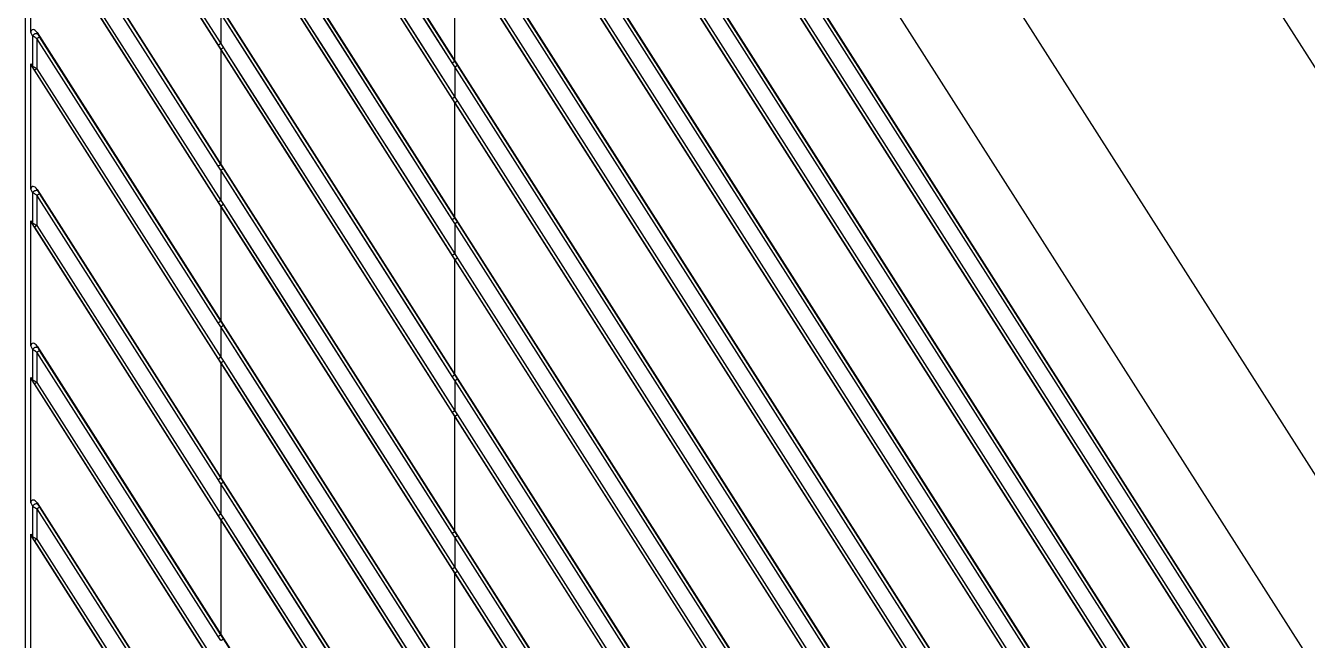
# Model space of a CAD drawing. Header units: millimetres. Extents: x 3299 to 14264, y 1863 to 5555.
# Drawn here: x 4446.3 to 4569.5, y 2619.7 to 2678.8 of the extents above; entities that cross this region are included whole.
import ezdxf

# ---------------------------------------------------------------- set-up
doc = ezdxf.new("R2010")
doc.units = ezdxf.units.MM

msp = doc.modelspace()

# ---------------------------------------------------------------- linework, layer by layer
at = {"color": 7, "linetype": 'Continuous'}
for p, q in [((4446.32578, 2501.52311), (4446.32578, 2839.02311)), ((4448.60312, 2807.84093), (4643.43095, 2502.02249)), ((4447.43, 2798.70152), (4636.11052, 2502.53242)), ((4446.91015, 2795.42296), (4633.71299, 2502.20125)), ((4493.33354, 2795.38255), (4612.58933, 2608.18846)), ((4447.43, 2783.62613), (4626.50644, 2502.53242)), ((4446.91015, 2780.34757), (4624.10891, 2502.20125)), ((4447.43, 2768.55075), (4616.90236, 2502.53242)), ((4446.91015, 2765.27218), (4614.50482, 2502.20125)), ((4447.43, 2753.47536), (4607.29828, 2502.53242)), ((4495.99213, 2752.0434), (4625.89778, 2548.13236)), ((4446.91015, 2750.1968), (4604.90074, 2502.20125)), ((4447.43, 2738.39997), (4597.6942, 2502.53242)), ((4610.35309, 2542.92666), (4487.82081, 2735.26381)), ((4446.91015, 2735.12141), (4595.29666, 2502.20125)), ((4610.10104, 2542.76609), (4487.56876, 2735.10324)), ((4487.56876, 2731.63856), (4607.89379, 2542.76609)), ((4487.82081, 2731.79913), (4608.14585, 2542.92666)), ((4447.43, 2723.32458), (4588.09012, 2502.53242)), ((4446.91015, 2720.04602), (4585.69258, 2502.20125)), ((4600.49696, 2542.76609), (4487.56876, 2720.02785)), ((4600.74901, 2542.92666), (4487.82081, 2720.18842)), ((4487.56876, 2716.56317), (4598.28971, 2542.76609)), ((4487.82081, 2716.72374), (4598.54177, 2542.92666)), ((4487.31654, 2675.19734), (4465.07186, 2710.09335)), ((4487.56876, 2675.35792), (4465.33853, 2710.25451)), ((4447.43, 2708.24919), (4578.48603, 2502.53242)), ((4465.08491, 2706.6318), (4487.3167, 2671.73267)), ((4465.32253, 2706.79178), (4487.56876, 2671.89324)), ((4446.91015, 2704.97063), (4576.0885, 2502.20125)), ((4447.16545, 2704.60896), (4464.83441, 2676.87424)), ((4447.4029, 2704.76894), (4465.07186, 2677.03423)), ((4590.89287, 2542.76609), (4487.56876, 2704.95246)), ((4591.14493, 2542.92666), (4487.82081, 2705.11304)), ((4487.56876, 2701.48778), (4588.68563, 2542.76609)), ((4487.82081, 2701.64836), (4588.93768, 2542.92666)), ((4487.31654, 2660.12195), (4465.07186, 2695.01796)), ((4487.56876, 2660.28253), (4465.33853, 2695.17912)), ((4464.81951, 2665.26331), (4447.4029, 2692.60191)), ((4447.43, 2693.17381), (4568.88195, 2502.53242)), ((4465.08617, 2665.42448), (4447.66956, 2692.76308)), ((4465.08491, 2691.55641), (4487.3167, 2656.65728)), ((4465.32253, 2691.7164), (4487.56876, 2656.81785)), ((4446.82516, 2678.11384), (4446.82516, 2690.16088)), ((4446.91015, 2689.89524), (4566.48442, 2502.20125)), ((4447.4029, 2689.69355), (4465.07186, 2661.95884)), ((4581.28879, 2542.76609), (4487.56876, 2689.87707)), ((4581.54085, 2542.92666), (4487.82081, 2690.03765)), ((4447.16545, 2689.53357), (4464.83441, 2661.79886)), ((4487.56876, 2675.35792), (4487.56876, 2686.41239)), ((4487.56876, 2686.41239), (4579.08155, 2542.76609)), ((4487.82081, 2686.57297), (4579.3336, 2542.92666)), ((4465.07186, 2679.94257), (4465.07186, 2677.03423)), ((4487.31654, 2645.04657), (4465.07186, 2679.94257)), ((4487.56876, 2645.20714), (4465.33853, 2680.10373)), ((4447.00013, 2677.79371), (4446.82516, 2678.11384)), ((4447.00013, 2677.79371), (4447.00013, 2674.85665)), ((4447.4029, 2677.52652), (4447.4029, 2674.61817)), ((4464.81951, 2650.18792), (4447.4029, 2677.52652)), ((4447.50845, 2677.95488), (4447.43, 2678.09842)), ((4447.43, 2678.09842), (4559.27787, 2502.53242)), ((4465.08617, 2650.34909), (4447.66956, 2677.68769)), ((4464.83441, 2676.87424), (4465.08491, 2676.48103)), ((4465.07186, 2677.03423), (4465.32253, 2676.64101)), ((4465.09683, 2676.42327), (4465.08491, 2676.48103)), ((4465.08491, 2676.48103), (4487.3167, 2641.5819)), ((4465.09683, 2676.42327), (4465.09683, 2665.44243)), ((4465.32253, 2676.64101), (4487.56876, 2641.74247)), ((4446.82516, 2663.03845), (4446.82516, 2675.0855)), ((4446.82516, 2675.0855), (4447.00013, 2674.85665)), ((4487.31654, 2675.19734), (4487.56876, 2675.35792)), ((4487.56876, 2674.80168), (4487.31654, 2675.19734)), ((4487.82081, 2674.96226), (4487.56876, 2675.35792)), ((4487.56876, 2674.80168), (4487.82081, 2674.96226)), ((4571.93677, 2542.92666), (4487.82081, 2674.96226)), ((4446.91015, 2674.81986), (4447.00434, 2674.69667)), ((4446.91015, 2674.81986), (4556.88034, 2502.20125)), ((4447.16545, 2674.45818), (4464.83441, 2646.72347)), ((4447.4029, 2674.61817), (4465.07186, 2646.88345)), ((4487.56876, 2674.80168), (4487.56876, 2671.89324)), ((4571.68471, 2542.76609), (4487.56876, 2674.80168)), ((4487.56876, 2671.89324), (4487.3167, 2671.73267)), ((4487.3167, 2671.73267), (4487.56876, 2671.337)), ((4487.56876, 2671.89324), (4487.82081, 2671.49758)), ((4487.82081, 2671.49758), (4487.56876, 2671.337)), ((4487.56876, 2660.28253), (4487.56876, 2671.337)), ((4487.56876, 2671.337), (4569.47747, 2542.76609)), ((4487.82081, 2671.49758), (4569.72952, 2542.92666)), ((4465.07186, 2664.86718), (4464.81951, 2665.26331)), ((4465.09683, 2665.44243), (4465.08617, 2665.42448)), ((4465.33853, 2665.02835), (4465.08617, 2665.42448)), ((4487.56876, 2630.13176), (4465.33853, 2665.02835)), ((4465.07186, 2664.86718), (4465.07186, 2661.95884)), ((4487.31654, 2629.97118), (4465.07186, 2664.86718)), ((4487.56876, 2660.28253), (4485.07509, 2664.19705)), ((4447.00013, 2662.71832), (4446.82516, 2663.03845)), ((4447.00013, 2662.71832), (4447.00013, 2659.78126)), ((4447.43, 2663.02303), (4549.67379, 2502.53242)), ((4447.50845, 2662.87949), (4447.43, 2663.02303)), ((4465.08617, 2635.2737), (4447.66956, 2662.6123)), ((4447.4029, 2662.45114), (4447.4029, 2659.54278)), ((4464.81951, 2635.11254), (4447.4029, 2662.45114)), ((4464.83441, 2661.79886), (4465.08491, 2661.40564)), ((4465.07186, 2661.95884), (4465.32253, 2661.56562)), ((4465.09683, 2661.34788), (4465.08491, 2661.40564)), ((4465.08491, 2661.40564), (4487.3167, 2626.50651)), ((4465.09683, 2661.34788), (4465.09683, 2650.36704)), ((4465.32253, 2661.56562), (4487.56876, 2626.66708)), ((4487.31654, 2660.12195), (4487.56876, 2660.28253)), ((4487.56876, 2659.7263), (4487.31654, 2660.12195)), ((4487.82081, 2659.88687), (4487.56876, 2660.28253)), ((4446.82516, 2647.96306), (4446.82516, 2660.01011)), ((4446.82516, 2660.01011), (4447.00013, 2659.78126)), ((4446.91015, 2659.74447), (4547.27626, 2502.20125)), ((4446.91015, 2659.74447), (4447.00434, 2659.62128)), ((4447.16545, 2659.3828), (4464.83441, 2631.64808)), ((4447.4029, 2659.54278), (4465.07186, 2631.80806)), ((4487.56876, 2659.7263), (4487.82081, 2659.88687)), ((4487.56876, 2659.7263), (4487.56876, 2656.81785)), ((4562.08063, 2542.76609), (4487.56876, 2659.7263)), ((4562.33269, 2542.92666), (4487.82081, 2659.88687)), ((4487.56876, 2656.81785), (4487.3167, 2656.65728)), ((4487.3167, 2656.65728), (4487.56876, 2656.26162)), ((4487.56876, 2656.81785), (4487.82081, 2656.42219)), ((4487.82081, 2656.42219), (4487.56876, 2656.26162)), ((4487.82081, 2656.42219), (4560.12544, 2542.92666)), ((4487.56876, 2645.20714), (4487.56876, 2656.26162)), ((4487.56876, 2656.26162), (4559.87339, 2542.76609)), ((4465.09683, 2650.36704), (4465.08617, 2650.34909)), ((4465.33853, 2649.95296), (4465.08617, 2650.34909)), ((4465.07186, 2649.7918), (4464.81951, 2650.18792)), ((4465.07186, 2649.7918), (4465.07186, 2646.88345)), ((4487.31654, 2614.89579), (4465.07186, 2649.7918)), ((4487.56876, 2615.05637), (4465.33853, 2649.95296)), ((4447.00013, 2647.64293), (4446.82516, 2647.96306)), ((4447.43, 2647.94764), (4540.06971, 2502.53242)), ((4447.50845, 2647.8041), (4447.43, 2647.94764)), ((4480.04181, 2641.3833), (4475.29246, 2648.83379)), ((4487.31654, 2645.04657), (4484.82125, 2648.96102)), ((4447.00013, 2647.64293), (4447.00013, 2644.70588)), ((4447.4029, 2647.37575), (4447.4029, 2644.46739)), ((4464.81951, 2620.03715), (4447.4029, 2647.37575)), ((4465.08617, 2620.19832), (4447.66956, 2647.53692)), ((4464.83441, 2646.72347), (4465.08491, 2646.33025)), ((4465.07186, 2646.88345), (4465.32253, 2646.49023)), ((4465.09683, 2646.27249), (4465.08491, 2646.33025)), ((4465.08491, 2646.33025), (4487.3167, 2611.43112)), ((4465.09683, 2646.27249), (4465.09683, 2635.29165)), ((4465.32253, 2646.49023), (4467.81495, 2642.58027)), ((4465.32253, 2646.49023), (4487.56876, 2611.59169)), ((4446.82516, 2632.88767), (4446.82516, 2644.93472)), ((4446.82516, 2644.93472), (4447.00013, 2644.70588)), ((4446.91015, 2644.66908), (4537.67217, 2502.20125)), ((4446.91015, 2644.66908), (4447.00434, 2644.54589)), ((4447.16545, 2644.30741), (4464.83441, 2616.57269)), ((4447.4029, 2644.46739), (4465.07186, 2616.73268)), ((4487.31654, 2645.04657), (4487.56876, 2645.20714)), ((4487.56876, 2644.65091), (4487.31654, 2645.04657)), ((4487.82081, 2644.81149), (4487.56876, 2645.20714)), ((4487.56876, 2644.65091), (4487.82081, 2644.81149)), ((4487.56876, 2644.65091), (4487.56876, 2641.74247)), ((4552.47655, 2542.76609), (4487.56876, 2644.65091)), ((4552.7286, 2542.92666), (4487.82081, 2644.81149)), ((4487.56876, 2641.74247), (4487.3167, 2641.5819)), ((4487.56876, 2641.74247), (4487.82081, 2641.34681)), ((4487.3167, 2641.5819), (4487.56876, 2641.18623)), ((4487.82081, 2641.34681), (4487.56876, 2641.18623)), ((4487.56876, 2630.13176), (4487.56876, 2641.18623)), ((4487.56876, 2641.18623), (4550.2693, 2542.76609)), ((4487.82081, 2641.34681), (4550.52136, 2542.92666)), ((4477.66378, 2630.03842), (4472.93668, 2637.45398)), ((4465.07186, 2634.71641), (4464.81951, 2635.11254)), ((4465.07186, 2634.71641), (4465.07186, 2631.80806)), ((4487.31654, 2599.8204), (4465.07186, 2634.71641)), ((4470.51464, 2626.17814), (4465.07186, 2634.71641)), ((4465.09683, 2635.29165), (4465.08617, 2635.2737)), ((4465.33853, 2634.87757), (4465.08617, 2635.2737)), ((4487.56876, 2599.98098), (4465.33853, 2634.87757)), ((4480.29876, 2626.46868), (4475.55249, 2633.91929)), ((4446.82516, 2632.88767), (4447.00013, 2632.56754)), ((4447.00013, 2632.56754), (4447.00013, 2629.63049)), ((4447.4029, 2632.30036), (4447.4029, 2629.392)), ((4447.4029, 2632.30036), (4464.81951, 2604.96176)), ((4447.43, 2632.87225), (4530.46563, 2502.53242)), ((4447.43, 2632.87225), (4447.50845, 2632.72871)), ((4447.66956, 2632.46153), (4465.08617, 2605.12293)), ((4465.07186, 2631.80806), (4465.32253, 2631.41484)), ((4464.83441, 2631.64808), (4465.08491, 2631.25486)), ((4465.09683, 2631.1971), (4465.08491, 2631.25486)), ((4465.08491, 2631.25486), (4487.3167, 2596.35573)), ((4465.09683, 2631.1971), (4465.09683, 2620.21626)), ((4465.32253, 2631.41484), (4487.56876, 2596.5163)), ((4446.82516, 2617.81229), (4446.82516, 2629.85933)), ((4446.82516, 2629.85933), (4447.00013, 2629.63049)), ((4446.91015, 2629.59369), (4447.00434, 2629.47051)), ((4446.91015, 2629.59369), (4528.06809, 2502.20125)), ((4447.4029, 2629.392), (4465.07186, 2601.65729)), ((4482.42744, 2622.5655), (4477.66378, 2630.03842)), ((4487.31654, 2629.97118), (4487.56876, 2630.13176)), ((4487.56876, 2629.57552), (4487.31654, 2629.97118)), ((4487.82081, 2629.7361), (4487.56876, 2630.13176)), ((4487.56876, 2629.57552), (4487.82081, 2629.7361)), ((4487.56876, 2629.57552), (4487.56876, 2626.66708)), ((4542.87247, 2542.76609), (4487.56876, 2629.57552)), ((4543.12452, 2542.92666), (4487.82081, 2629.7361)), ((4447.16545, 2629.23202), (4464.83441, 2601.49731)), ((4475.29246, 2618.68301), (4470.51464, 2626.17814)), ((4487.56876, 2626.66708), (4487.3167, 2626.50651)), ((4487.3167, 2626.50651), (4487.56876, 2626.11084)), ((4487.56876, 2626.66708), (4487.82081, 2626.27142)), ((4487.82081, 2626.27142), (4487.56876, 2626.11084)), ((4487.56876, 2615.05637), (4487.56876, 2626.11084)), ((4487.56876, 2626.11084), (4540.66522, 2542.76609)), ((4487.82081, 2626.27142), (4540.91728, 2542.92666)), ((4465.07186, 2619.64102), (4464.81951, 2620.03715)), ((4465.09683, 2620.21626), (4465.08617, 2620.19832)), ((4465.33853, 2619.80218), (4465.08617, 2620.19832)), ((4487.56876, 2584.90559), (4465.33853, 2619.80218)), ((4470.77777, 2611.26377), (4465.33853, 2619.80218)), ((4481.87268, 2619.97705), (4487.3167, 2611.43112))]:
    msp.add_line(p, q, dxfattribs=at)
for points in [[(4487.31654, 2675.19734), (4484.82125, 2679.11179), (4482.42744, 2682.86706), (4480.04181, 2686.60947), (4477.66378, 2690.33997), (4475.29246, 2694.05995), (4472.93668, 2697.75553), (4470.51464, 2701.55508), (4467.92328, 2705.62024), (4465.07186, 2710.09335)], [(4487.56876, 2675.35792), (4485.07509, 2679.27243), (4482.68283, 2683.02776), (4480.29876, 2686.77024), (4477.92227, 2690.5008), (4475.55249, 2694.22084), (4473.19824, 2697.91649), (4470.77777, 2701.7161), (4468.18809, 2705.78133), (4465.33853, 2710.25451)], [(4465.08491, 2706.6318), (4467.57572, 2702.72177), (4469.96571, 2698.97), (4472.34839, 2695.22969), (4474.72442, 2691.49983), (4477.09466, 2687.77906), (4479.45029, 2684.08124), (4481.87268, 2680.2786), (4484.46464, 2676.20979), (4487.3167, 2671.73267)], [(4465.32253, 2706.79178), (4467.81495, 2702.88182), (4470.20649, 2699.13011), (4472.59073, 2695.38987), (4474.9683, 2691.66007), (4477.34008, 2687.93936), (4479.69723, 2684.2416), (4482.12121, 2680.43902), (4484.71484, 2676.37029), (4487.56876, 2671.89324)], [(4480.04181, 2671.53408), (4475.29246, 2678.98456), (4472.93668, 2682.68015), (4470.51464, 2686.4797), (4467.92328, 2690.54485), (4465.07186, 2695.01796)], [(4465.08491, 2691.55641), (4467.57572, 2687.64638), (4469.96571, 2683.89461), (4472.34839, 2680.15431), (4474.72442, 2676.42444), (4477.09466, 2672.70367), (4479.45029, 2669.00585), (4481.87268, 2665.20321), (4484.46464, 2661.1344), (4487.3167, 2656.65728)], [(4465.32253, 2691.7164), (4467.81495, 2687.80643), (4470.20649, 2684.05472), (4472.59073, 2680.31448), (4474.9683, 2676.58468), (4477.34008, 2672.86397), (4479.69723, 2669.16622), (4482.12121, 2665.36364), (4484.71484, 2661.2949), (4487.56876, 2656.81785)], [(4477.66378, 2660.1892), (4472.93668, 2667.60476), (4470.51464, 2671.40431), (4467.92328, 2675.46946), (4465.07186, 2679.94257)], [(4475.55249, 2664.07007), (4470.77777, 2671.56533), (4468.18809, 2675.63055), (4465.33853, 2680.10373)], [(4485.07509, 2664.19705), (4480.29876, 2671.69485), (4477.92227, 2675.42541), (4475.55249, 2679.14545)], [(4465.08491, 2676.48103), (4467.57572, 2672.57099), (4469.96571, 2668.81922), (4472.34839, 2665.07892), (4474.72442, 2661.34906), (4477.09466, 2657.62829)], [(4465.32253, 2676.64101), (4467.81495, 2672.73104), (4470.20649, 2668.97933), (4472.59073, 2665.23909)], [(4487.31654, 2660.12195), (4484.82125, 2664.0364), (4482.42744, 2667.79167), (4480.04181, 2671.53408)], [(4475.55249, 2648.99468), (4470.77777, 2656.48994), (4468.18809, 2660.55516), (4465.33853, 2665.02835)], [(4472.59073, 2665.23909), (4477.34008, 2657.78859), (4479.69723, 2654.09083), (4482.12121, 2650.28825), (4484.71484, 2646.21951), (4487.56876, 2641.74247)], [(4475.29246, 2648.83379), (4470.51464, 2656.32892), (4467.92328, 2660.39408), (4465.07186, 2664.86718)], [(4482.68283, 2652.87699), (4477.92227, 2660.35003), (4475.55249, 2664.07007)], [(4465.08491, 2661.40564), (4467.57572, 2657.49561), (4469.96571, 2653.74383), (4472.34839, 2650.00353), (4474.72442, 2646.27367)], [(4465.32253, 2661.56562), (4467.81495, 2657.65565), (4470.20649, 2653.90394), (4472.59073, 2650.1637), (4474.9683, 2646.43391)], [(4484.82125, 2648.96102), (4480.04181, 2656.45869), (4477.66378, 2660.1892)], [(4477.09466, 2657.62829), (4481.87268, 2650.12782), (4484.46464, 2646.05902), (4487.3167, 2641.5819)], [(4487.56876, 2645.20714), (4485.07509, 2649.12166), (4482.68283, 2652.87699)], [(4472.93668, 2637.45398), (4467.92328, 2645.31869), (4465.07186, 2649.7918)], [(4475.55249, 2633.91929), (4470.77777, 2641.41455), (4468.18809, 2645.47978), (4465.33853, 2649.95296)], [(4482.68283, 2637.8016), (4477.92227, 2645.27464), (4475.55249, 2648.99468)], [(4465.08491, 2646.33025), (4467.57572, 2642.42022), (4469.96571, 2638.66844), (4472.34839, 2634.92814), (4474.72442, 2631.19828)], [(4474.72442, 2646.27367), (4479.45029, 2638.85508), (4481.87268, 2635.05243), (4484.46464, 2630.98363), (4487.3167, 2626.50651)], [(4474.9683, 2646.43391), (4479.69723, 2639.01544), (4482.12121, 2635.21286), (4484.71484, 2631.14412), (4487.56876, 2626.66708)], [(4467.81495, 2642.58027), (4472.59073, 2635.08832), (4474.9683, 2631.35852)], [(4487.31654, 2629.97118), (4482.42744, 2637.64089), (4480.04181, 2641.3833)], [(4487.56876, 2630.13176), (4485.07509, 2634.04627), (4482.68283, 2637.8016)], [(4475.55249, 2618.8439), (4470.77777, 2626.33916), (4468.18809, 2630.40439), (4465.33853, 2634.87757)], [(4465.08491, 2631.25486), (4467.57572, 2627.34483), (4469.96571, 2623.59306), (4472.34839, 2619.85275)], [(4465.32253, 2631.41484), (4467.81495, 2627.50488), (4470.20649, 2623.75317)], [(4474.72442, 2631.19828), (4479.45029, 2623.77969), (4481.87268, 2619.97705)], [(4474.9683, 2631.35852), (4479.69723, 2623.94005), (4482.12121, 2620.13747), (4484.71484, 2616.06874), (4487.56876, 2611.59169)], [(4487.56876, 2615.05637), (4482.68283, 2622.72621), (4480.29876, 2626.46868)], [(4470.20649, 2623.75317), (4474.9683, 2616.28313), (4477.34008, 2612.56242)], [(4487.31654, 2614.89579), (4484.82125, 2618.81024), (4482.42744, 2622.5655)], [(4472.34839, 2619.85275), (4477.09466, 2612.40212), (4479.45029, 2608.7043)]]:
    msp.add_lwpolyline(points, dxfattribs=at)
for centre, major_axis, ratio, start_param, end_param in [((4447.18679, 2677.92176), (-0.25319, 0.42956), 0.60110417, -1.513217736, 0.795220078), ((4447.18679, 2674.94819), (-0.27793, 0.33734), 0.685856336, 0.694237249, 1.394050433), ((4447.18679, 2662.84637), (-0.25319, 0.42956), 0.60110417, -1.513217736, 0.795220078), ((4447.18679, 2659.8728), (-0.27793, 0.33734), 0.685856336, 0.694237249, 1.394050433), ((4447.18679, 2647.77098), (-0.25319, 0.42956), 0.60110417, -1.513217736, 0.795220078), ((4447.18679, 2644.79741), (-0.27793, 0.33734), 0.685856336, 0.694237249, 1.394050433), ((4447.18679, 2632.6956), (-0.25319, 0.42956), 0.60110417, -1.513217736, 0.795220078), ((4447.18679, 2629.72203), (-0.27793, 0.33734), 0.685856336, 0.694237249, 1.394050433)]:
    msp.add_ellipse(centre, major_axis=major_axis, ratio=ratio, start_param=start_param, end_param=end_param, dxfattribs=at)
for points, knots in [([(4447.00013, 2677.79371), (4447.01104, 2677.81595), (4447.04071, 2677.85945), (4447.09946, 2677.91538), (4447.17054, 2677.96174), (4447.24842, 2677.99486), (4447.32701, 2678.0122), (4447.39028, 2678.01227), (4447.43523, 2678.00251), (4447.46428, 2677.99103), (4447.4891, 2677.97535), (4447.50269, 2677.96203), (4447.50845, 2677.95488)], [0, 0, 0, 0, 0.123308321, 0.259051225, 0.40146478, 0.543459914, 0.678034404, 0.799643612, 0.854802047, 0.90617259, 0.954286941, 1, 1, 1, 1]), ([(4447.4029, 2677.52652), (4447.36404, 2677.55098), (4447.3065, 2677.58747), (4447.23135, 2677.63617), (4447.1779, 2677.67129), (4447.12743, 2677.70496), (4447.08074, 2677.73672), (4447.03864, 2677.76597), (4447.01229, 2677.78472), (4447.00013, 2677.79371)], [0, 0, 0, 0, 0.284935635, 0.422852528, 0.55571842, 0.681841364, 0.799358721, 0.90616523, 1, 1, 1, 1]), ([(4447.4029, 2677.52652), (4447.41892, 2677.53676), (4447.45058, 2677.55686), (4447.49696, 2677.58598), (4447.54046, 2677.61296), (4447.57952, 2677.63681), (4447.60866, 2677.65427), (4447.62872, 2677.66601), (4447.64094, 2677.67302), (4447.65113, 2677.67871), (4447.65921, 2677.68302), (4447.66459, 2677.68571), (4447.6678, 2677.6871), (4447.66904, 2677.68755), (4447.66956, 2677.68769)], [0, 0, 0, 0, 0.182980205, 0.360839581, 0.527055442, 0.675664596, 0.801265167, 0.853986999, 0.899326633, 0.936883261, 0.966331281, 0.987410544, 0.994769287, 1, 1, 1, 1]), ([(4447.66956, 2677.68769), (4447.65477, 2677.7109), (4447.62571, 2677.75704), (4447.58358, 2677.82556), (4447.54437, 2677.89124), (4447.51976, 2677.93418), (4447.50845, 2677.95488)], [0, 0, 0, 0, 0.26457806, 0.524241914, 0.773234868, 1, 1, 1, 1]), ([(4465.07186, 2677.03423), (4465.05683, 2677.02463), (4465.02741, 2677.00574), (4464.98479, 2676.97808), (4464.94547, 2676.95223), (4464.91071, 2676.92906), (4464.88517, 2676.91171), (4464.86787, 2676.89968), (4464.85746, 2676.89231), (4464.84891, 2676.88608), (4464.84226, 2676.88108), (4464.83762, 2676.87731), (4464.8352, 2676.87517), (4464.83441, 2676.87424)], [0, 0, 0, 0, 0.186781843, 0.3661314, 0.53217484, 0.679595482, 0.80360907, 0.855560065, 0.900224278, 0.937250032, 0.966352462, 0.987305, 1, 1, 1, 1]), ([(4465.32253, 2676.64101), (4465.30749, 2676.63141), (4465.27806, 2676.61251), (4465.23542, 2676.58484), (4465.19607, 2676.559), (4465.16129, 2676.53582), (4465.13573, 2676.51846), (4465.11842, 2676.50644), (4465.10799, 2676.49907), (4465.09943, 2676.49285), (4465.09278, 2676.48785), (4465.08812, 2676.48408), (4465.0857, 2676.48195), (4465.08491, 2676.48103)], [0, 0, 0, 0, 0.186765002, 0.366109854, 0.532156951, 0.67958588, 0.803608793, 0.855563798, 0.900231069, 0.937258552, 0.96636096, 0.987311114, 1, 1, 1, 1]), ([(4447.00013, 2674.85665), (4446.9952, 2674.8426), (4446.98775, 2674.81451), (4446.98439, 2674.77227), (4446.98944, 2674.73241), (4446.99852, 2674.70789), (4447.00434, 2674.69667)], [0, 0, 0, 0, 0.271854606, 0.527736165, 0.76917305, 1, 1, 1, 1]), ([(4447.00013, 2674.85665), (4447.0126, 2674.85006), (4447.03947, 2674.83563), (4447.08201, 2674.81179), (4447.12915, 2674.78462), (4447.17991, 2674.75474), (4447.23343, 2674.72269), (4447.30822, 2674.67719), (4447.36489, 2674.6421), (4447.4029, 2674.61817)], [0, 0, 0, 0, 0.090396961, 0.195427667, 0.312456277, 0.43902042, 0.572905276, 0.712149237, 1, 1, 1, 1]), ([(4447.00434, 2674.69667), (4447.01037, 2674.68879), (4447.02282, 2674.67188), (4447.04882, 2674.63517), (4447.08275, 2674.58531), (4447.12403, 2674.52274), (4447.15163, 2674.47989), (4447.16545, 2674.45818)], [0, 0, 0, 0, 0.103408483, 0.218747468, 0.468858928, 0.731839578, 1, 1, 1, 1]), ([(4447.4029, 2674.61817), (4447.38787, 2674.60857), (4447.35845, 2674.58968), (4447.31583, 2674.56201), (4447.27651, 2674.53617), (4447.24175, 2674.513), (4447.21621, 2674.49565), (4447.19891, 2674.48362), (4447.1885, 2674.47625), (4447.17995, 2674.47002), (4447.1733, 2674.46502), (4447.16865, 2674.46125), (4447.16624, 2674.45911), (4447.16545, 2674.45818)], [0, 0, 0, 0, 0.186781843, 0.3661314, 0.53217484, 0.679595482, 0.80360907, 0.855560065, 0.900224278, 0.937250032, 0.966352462, 0.987305, 1, 1, 1, 1]), ([(4464.81951, 2665.26331), (4464.83553, 2665.27355), (4464.86718, 2665.29365), (4464.91356, 2665.32277), (4464.95707, 2665.34975), (4464.99613, 2665.3736), (4465.02527, 2665.39106), (4465.04533, 2665.4028), (4465.05755, 2665.40981), (4465.06774, 2665.4155), (4465.07582, 2665.41981), (4465.0812, 2665.4225), (4465.08441, 2665.42389), (4465.08564, 2665.42434), (4465.08617, 2665.42448)], [0, 0, 0, 0, 0.182980206, 0.360839582, 0.527055443, 0.675664598, 0.80126517, 0.853987002, 0.899326636, 0.936883264, 0.966331284, 0.987410546, 0.994769288, 1, 1, 1, 1]), ([(4465.07186, 2664.86718), (4465.08789, 2664.87742), (4465.11954, 2664.89752), (4465.16592, 2664.92664), (4465.20943, 2664.95361), (4465.24848, 2664.97747), (4465.27762, 2664.99493), (4465.29768, 2665.00667), (4465.30991, 2665.01368), (4465.3201, 2665.01937), (4465.32817, 2665.02368), (4465.33356, 2665.02637), (4465.33677, 2665.02775), (4465.338, 2665.0282), (4465.33853, 2665.02835)], [0, 0, 0, 0, 0.182980183, 0.360839557, 0.527055429, 0.675664601, 0.801265191, 0.853987029, 0.899326668, 0.936883298, 0.966331314, 0.987410567, 0.994769301, 1, 1, 1, 1]), ([(4447.00013, 2662.71832), (4447.01104, 2662.74056), (4447.04071, 2662.78407), (4447.09946, 2662.83999), (4447.17054, 2662.88635), (4447.24842, 2662.91948), (4447.32701, 2662.93682), (4447.39028, 2662.93688), (4447.43523, 2662.92712), (4447.46428, 2662.91564), (4447.4891, 2662.89997), (4447.50269, 2662.88664), (4447.50845, 2662.87949)], [0, 0, 0, 0, 0.123308321, 0.259051225, 0.40146478, 0.543459914, 0.678034404, 0.799643612, 0.854802047, 0.90617259, 0.954286941, 1, 1, 1, 1]), ([(4447.4029, 2662.45114), (4447.36404, 2662.47559), (4447.3065, 2662.51208), (4447.23135, 2662.56078), (4447.1779, 2662.5959), (4447.12743, 2662.62957), (4447.08074, 2662.66134), (4447.03864, 2662.69058), (4447.01229, 2662.70933), (4447.00013, 2662.71832)], [0, 0, 0, 0, 0.284935635, 0.422852528, 0.55571842, 0.681841364, 0.799358722, 0.90616523, 1, 1, 1, 1]), ([(4447.4029, 2662.45114), (4447.41892, 2662.46137), (4447.45058, 2662.48147), (4447.49696, 2662.51059), (4447.54046, 2662.53757), (4447.57952, 2662.56142), (4447.60866, 2662.57888), (4447.62872, 2662.59062), (4447.64094, 2662.59763), (4447.65113, 2662.60332), (4447.65921, 2662.60763), (4447.66459, 2662.61032), (4447.6678, 2662.61171), (4447.66904, 2662.61216), (4447.66956, 2662.6123)], [0, 0, 0, 0, 0.182980205, 0.360839581, 0.527055442, 0.675664596, 0.801265167, 0.853986999, 0.899326633, 0.936883261, 0.966331281, 0.987410544, 0.994769287, 1, 1, 1, 1]), ([(4447.66956, 2662.6123), (4447.65477, 2662.63551), (4447.62571, 2662.68165), (4447.58358, 2662.75017), (4447.54437, 2662.81585), (4447.51976, 2662.85879), (4447.50845, 2662.87949)], [0, 0, 0, 0, 0.26457806, 0.524241914, 0.773234868, 1, 1, 1, 1]), ([(4465.07186, 2661.95884), (4465.05683, 2661.94924), (4465.02741, 2661.93035), (4464.98479, 2661.90269), (4464.94547, 2661.87685), (4464.91071, 2661.85367), (4464.88517, 2661.83632), (4464.86787, 2661.8243), (4464.85746, 2661.81692), (4464.84891, 2661.8107), (4464.84226, 2661.80569), (4464.83762, 2661.80192), (4464.8352, 2661.79978), (4464.83441, 2661.79886)], [0, 0, 0, 0, 0.186781843, 0.3661314, 0.53217484, 0.679595482, 0.80360907, 0.855560065, 0.900224278, 0.937250032, 0.966352462, 0.987305, 1, 1, 1, 1]), ([(4465.32253, 2661.56562), (4465.30749, 2661.55602), (4465.27806, 2661.53713), (4465.23542, 2661.50945), (4465.19607, 2661.48361), (4465.16129, 2661.46043), (4465.13573, 2661.44308), (4465.11842, 2661.43106), (4465.10799, 2661.42368), (4465.09943, 2661.41746), (4465.09278, 2661.41246), (4465.08812, 2661.4087), (4465.0857, 2661.40656), (4465.08491, 2661.40564)], [0, 0, 0, 0, 0.186765002, 0.366109854, 0.532156951, 0.67958588, 0.803608793, 0.855563798, 0.900231069, 0.937258552, 0.96636096, 0.987311114, 1, 1, 1, 1]), ([(4447.00013, 2659.78126), (4446.9952, 2659.76722), (4446.98775, 2659.73913), (4446.98439, 2659.69688), (4446.98944, 2659.65702), (4446.99852, 2659.6325), (4447.00434, 2659.62128)], [0, 0, 0, 0, 0.271854606, 0.527736165, 0.76917305, 1, 1, 1, 1]), ([(4447.00013, 2659.78126), (4447.0126, 2659.77467), (4447.03947, 2659.76024), (4447.08201, 2659.73641), (4447.12915, 2659.70923), (4447.17991, 2659.67935), (4447.23343, 2659.6473), (4447.30822, 2659.6018), (4447.36489, 2659.56672), (4447.4029, 2659.54278)], [0, 0, 0, 0, 0.090396961, 0.195427667, 0.312456277, 0.43902042, 0.572905276, 0.712149237, 1, 1, 1, 1]), ([(4447.00434, 2659.62128), (4447.01037, 2659.6134), (4447.02282, 2659.59649), (4447.04882, 2659.55978), (4447.08275, 2659.50992), (4447.12403, 2659.44735), (4447.15163, 2659.4045), (4447.16545, 2659.3828)], [0, 0, 0, 0, 0.103408483, 0.218747468, 0.468858928, 0.731839578, 1, 1, 1, 1]), ([(4447.4029, 2659.54278), (4447.38787, 2659.53318), (4447.35845, 2659.51429), (4447.31583, 2659.48663), (4447.27651, 2659.46079), (4447.24175, 2659.43761), (4447.21621, 2659.42026), (4447.19891, 2659.40823), (4447.1885, 2659.40086), (4447.17995, 2659.39464), (4447.1733, 2659.38963), (4447.16865, 2659.38586), (4447.16624, 2659.38372), (4447.16545, 2659.3828)], [0, 0, 0, 0, 0.186781843, 0.3661314, 0.53217484, 0.679595482, 0.80360907, 0.855560065, 0.900224278, 0.937250032, 0.966352462, 0.987305, 1, 1, 1, 1]), ([(4464.81951, 2650.18792), (4464.83553, 2650.19816), (4464.86718, 2650.21826), (4464.91356, 2650.24738), (4464.95707, 2650.27436), (4464.99613, 2650.29821), (4465.02527, 2650.31567), (4465.04533, 2650.32741), (4465.05755, 2650.33442), (4465.06774, 2650.34011), (4465.07582, 2650.34442), (4465.0812, 2650.34711), (4465.08441, 2650.3485), (4465.08564, 2650.34895), (4465.08617, 2650.34909)], [0, 0, 0, 0, 0.182980206, 0.360839582, 0.527055443, 0.675664598, 0.80126517, 0.853987002, 0.899326636, 0.936883264, 0.966331284, 0.987410546, 0.994769288, 1, 1, 1, 1]), ([(4465.07186, 2649.7918), (4465.08789, 2649.80203), (4465.11954, 2649.82213), (4465.16592, 2649.85125), (4465.20943, 2649.87823), (4465.24848, 2649.90208), (4465.27762, 2649.91954), (4465.29768, 2649.93128), (4465.30991, 2649.93829), (4465.3201, 2649.94398), (4465.32817, 2649.94829), (4465.33356, 2649.95098), (4465.33677, 2649.95236), (4465.338, 2649.95281), (4465.33853, 2649.95296)], [0, 0, 0, 0, 0.182980183, 0.360839557, 0.527055429, 0.675664601, 0.801265191, 0.853987029, 0.899326668, 0.936883298, 0.966331314, 0.987410567, 0.994769301, 1, 1, 1, 1]), ([(4447.00013, 2647.64293), (4447.01104, 2647.66517), (4447.04071, 2647.70868), (4447.09946, 2647.7646), (4447.17054, 2647.81096), (4447.24842, 2647.84409), (4447.32701, 2647.86143), (4447.39028, 2647.86149), (4447.43523, 2647.85173), (4447.46428, 2647.84026), (4447.4891, 2647.82458), (4447.50269, 2647.81125), (4447.50845, 2647.8041)], [0, 0, 0, 0, 0.123308321, 0.259051225, 0.40146478, 0.543459914, 0.678034404, 0.799643612, 0.854802047, 0.90617259, 0.954286941, 1, 1, 1, 1]), ([(4447.66956, 2647.53692), (4447.65477, 2647.56013), (4447.62571, 2647.60627), (4447.58358, 2647.67478), (4447.54437, 2647.74046), (4447.51976, 2647.7834), (4447.50845, 2647.8041)], [0, 0, 0, 0, 0.26457806, 0.524241914, 0.773234868, 1, 1, 1, 1]), ([(4447.4029, 2647.37575), (4447.36404, 2647.4002), (4447.3065, 2647.43669), (4447.23135, 2647.4854), (4447.1779, 2647.52051), (4447.12743, 2647.55418), (4447.08074, 2647.58595), (4447.03864, 2647.6152), (4447.01229, 2647.63395), (4447.00013, 2647.64293)], [0, 0, 0, 0, 0.284935635, 0.422852528, 0.55571842, 0.681841364, 0.799358722, 0.90616523, 1, 1, 1, 1]), ([(4447.4029, 2647.37575), (4447.41892, 2647.38598), (4447.45058, 2647.40608), (4447.49696, 2647.4352), (4447.54046, 2647.46218), (4447.57952, 2647.48604), (4447.60866, 2647.5035), (4447.62872, 2647.51524), (4447.64094, 2647.52225), (4447.65113, 2647.52794), (4447.65921, 2647.53225), (4447.66459, 2647.53493), (4447.6678, 2647.53632), (4447.66904, 2647.53677), (4447.66956, 2647.53692)], [0, 0, 0, 0, 0.182980205, 0.360839581, 0.527055442, 0.675664596, 0.801265167, 0.853986999, 0.899326633, 0.936883261, 0.966331281, 0.987410544, 0.994769287, 1, 1, 1, 1]), ([(4465.07186, 2646.88345), (4465.05683, 2646.87385), (4465.02741, 2646.85497), (4464.98479, 2646.8273), (4464.94547, 2646.80146), (4464.91071, 2646.77828), (4464.88517, 2646.76093), (4464.86787, 2646.74891), (4464.85746, 2646.74153), (4464.84891, 2646.73531), (4464.84226, 2646.7303), (4464.83762, 2646.72653), (4464.8352, 2646.72439), (4464.83441, 2646.72347)], [0, 0, 0, 0, 0.186781843, 0.3661314, 0.53217484, 0.679595482, 0.80360907, 0.855560065, 0.900224278, 0.937250032, 0.966352462, 0.987305, 1, 1, 1, 1]), ([(4465.32253, 2646.49023), (4465.30749, 2646.48063), (4465.27806, 2646.46174), (4465.23542, 2646.43407), (4465.19607, 2646.40822), (4465.16129, 2646.38504), (4465.13573, 2646.36769), (4465.11842, 2646.35567), (4465.10799, 2646.34829), (4465.09943, 2646.34207), (4465.09278, 2646.33707), (4465.08812, 2646.33331), (4465.0857, 2646.33117), (4465.08491, 2646.33025)], [0, 0, 0, 0, 0.186765002, 0.366109854, 0.532156951, 0.67958588, 0.803608793, 0.855563798, 0.900231069, 0.937258552, 0.96636096, 0.987311114, 1, 1, 1, 1]), ([(4447.00013, 2644.70588), (4446.9952, 2644.69183), (4446.98775, 2644.66374), (4446.98439, 2644.62149), (4446.98944, 2644.58164), (4446.99852, 2644.55711), (4447.00434, 2644.54589)], [0, 0, 0, 0, 0.271854606, 0.527736165, 0.76917305, 1, 1, 1, 1]), ([(4447.00013, 2644.70588), (4447.0126, 2644.69928), (4447.03947, 2644.68485), (4447.08201, 2644.66102), (4447.12915, 2644.63384), (4447.17991, 2644.60396), (4447.23343, 2644.57192), (4447.30822, 2644.52641), (4447.36489, 2644.49133), (4447.4029, 2644.46739)], [0, 0, 0, 0, 0.090396961, 0.195427667, 0.312456277, 0.43902042, 0.572905276, 0.712149237, 1, 1, 1, 1]), ([(4447.00434, 2644.54589), (4447.01037, 2644.53801), (4447.02282, 2644.52111), (4447.04882, 2644.48439), (4447.08275, 2644.43453), (4447.12403, 2644.37196), (4447.15163, 2644.32911), (4447.16545, 2644.30741)], [0, 0, 0, 0, 0.103408483, 0.218747468, 0.468858928, 0.731839578, 1, 1, 1, 1]), ([(4447.4029, 2644.46739), (4447.38787, 2644.45779), (4447.35845, 2644.4389), (4447.31583, 2644.41124), (4447.27651, 2644.3854), (4447.24175, 2644.36222), (4447.21621, 2644.34487), (4447.19891, 2644.33285), (4447.1885, 2644.32547), (4447.17995, 2644.31925), (4447.1733, 2644.31424), (4447.16865, 2644.31047), (4447.16624, 2644.30833), (4447.16545, 2644.30741)], [0, 0, 0, 0, 0.186781843, 0.3661314, 0.53217484, 0.679595482, 0.80360907, 0.855560065, 0.900224278, 0.937250032, 0.966352462, 0.987305, 1, 1, 1, 1]), ([(4464.81951, 2635.11254), (4464.83553, 2635.12277), (4464.86718, 2635.14287), (4464.91356, 2635.17199), (4464.95707, 2635.19897), (4464.99613, 2635.22282), (4465.02527, 2635.24028), (4465.04533, 2635.25202), (4465.05755, 2635.25903), (4465.06774, 2635.26472), (4465.07582, 2635.26904), (4465.0812, 2635.27172), (4465.08441, 2635.27311), (4465.08564, 2635.27356), (4465.08617, 2635.2737)], [0, 0, 0, 0, 0.182980206, 0.360839582, 0.527055443, 0.675664598, 0.80126517, 0.853987002, 0.899326636, 0.936883264, 0.966331284, 0.987410546, 0.994769288, 1, 1, 1, 1]), ([(4465.07186, 2634.71641), (4465.08789, 2634.72664), (4465.11954, 2634.74674), (4465.16592, 2634.77586), (4465.20943, 2634.80284), (4465.24848, 2634.82669), (4465.27762, 2634.84415), (4465.29768, 2634.85589), (4465.30991, 2634.8629), (4465.3201, 2634.86859), (4465.32817, 2634.8729), (4465.33356, 2634.87559), (4465.33677, 2634.87698), (4465.338, 2634.87743), (4465.33853, 2634.87757)], [0, 0, 0, 0, 0.182980183, 0.360839557, 0.527055429, 0.675664601, 0.801265191, 0.853987029, 0.899326668, 0.936883298, 0.966331314, 0.987410567, 0.994769301, 1, 1, 1, 1]), ([(4447.50845, 2632.72871), (4447.50269, 2632.73586), (4447.4891, 2632.74919), (4447.46428, 2632.76487), (4447.43524, 2632.77634), (4447.39029, 2632.7861), (4447.32701, 2632.78604), (4447.24842, 2632.7687), (4447.17054, 2632.73557), (4447.09946, 2632.68921), (4447.04071, 2632.63329), (4447.01104, 2632.58979), (4447.00013, 2632.56754)], [0, 0, 0, 0, 0.045712595, 0.093826594, 0.145196902, 0.200355219, 0.321964498, 0.456539327, 0.598534897, 0.74094882, 0.876691875, 1, 1, 1, 1]), ([(4447.00013, 2632.56754), (4447.01229, 2632.55856), (4447.03864, 2632.53982), (4447.08073, 2632.51056), (4447.12742, 2632.4788), (4447.17789, 2632.44513), (4447.23134, 2632.41001), (4447.30649, 2632.36131), (4447.36404, 2632.32482), (4447.4029, 2632.30036)], [0, 0, 0, 0, 0.093827526, 0.20062843, 0.318135849, 0.444255694, 0.577125863, 0.715050303, 1, 1, 1, 1]), ([(4447.66956, 2632.46153), (4447.66904, 2632.46138), (4447.6678, 2632.46093), (4447.66459, 2632.45955), (4447.65921, 2632.45686), (4447.65113, 2632.45255), (4447.64094, 2632.44686), (4447.62872, 2632.43985), (4447.60866, 2632.42811), (4447.57952, 2632.41065), (4447.54046, 2632.38679), (4447.49696, 2632.35982), (4447.45058, 2632.33069), (4447.41892, 2632.31059), (4447.4029, 2632.30036)], [0, 0, 0, 0, 0.005230711, 0.012589453, 0.033668715, 0.063116734, 0.100673362, 0.146012996, 0.198734828, 0.3243354, 0.472944555, 0.639160417, 0.817019793, 1, 1, 1, 1]), ([(4447.50845, 2632.72871), (4447.51976, 2632.70802), (4447.54437, 2632.66508), (4447.58358, 2632.59939), (4447.62571, 2632.53088), (4447.65477, 2632.48474), (4447.66956, 2632.46153)], [0, 0, 0, 0, 0.226755381, 0.475744132, 0.735415581, 1, 1, 1, 1]), ([(4465.07186, 2631.80806), (4465.05683, 2631.79847), (4465.02741, 2631.77958), (4464.98479, 2631.75191), (4464.94547, 2631.72607), (4464.91071, 2631.7029), (4464.88517, 2631.68554), (4464.86787, 2631.67352), (4464.85746, 2631.66614), (4464.84891, 2631.65992), (4464.84226, 2631.65491), (4464.83762, 2631.65115), (4464.8352, 2631.649), (4464.83441, 2631.64808)], [0, 0, 0, 0, 0.186781843, 0.3661314, 0.53217484, 0.679595482, 0.80360907, 0.855560065, 0.900224278, 0.937250032, 0.966352462, 0.987305, 1, 1, 1, 1]), ([(4465.32253, 2631.41484), (4465.30749, 2631.40524), (4465.27806, 2631.38635), (4465.23542, 2631.35868), (4465.19607, 2631.33283), (4465.16129, 2631.30965), (4465.13573, 2631.2923), (4465.11842, 2631.28028), (4465.10799, 2631.27291), (4465.09943, 2631.26669), (4465.09278, 2631.26168), (4465.08812, 2631.25792), (4465.0857, 2631.25578), (4465.08491, 2631.25486)], [0, 0, 0, 0, 0.186765002, 0.366109854, 0.532156951, 0.67958588, 0.803608793, 0.855563798, 0.900231069, 0.937258552, 0.96636096, 0.987311114, 1, 1, 1, 1]), ([(4447.00013, 2629.63049), (4446.9952, 2629.61644), (4446.98775, 2629.58835), (4446.98439, 2629.54611), (4446.98944, 2629.50625), (4446.99852, 2629.48172), (4447.00434, 2629.47051)], [0, 0, 0, 0, 0.271854606, 0.527736165, 0.76917305, 1, 1, 1, 1]), ([(4447.00013, 2629.63049), (4447.0126, 2629.6239), (4447.03947, 2629.60946), (4447.08201, 2629.58563), (4447.12915, 2629.55846), (4447.17991, 2629.52857), (4447.23343, 2629.49653), (4447.30822, 2629.45102), (4447.36489, 2629.41594), (4447.4029, 2629.392)], [0, 0, 0, 0, 0.090396961, 0.195427667, 0.312456277, 0.43902042, 0.572905276, 0.712149237, 1, 1, 1, 1]), ([(4447.00434, 2629.47051), (4447.01037, 2629.46262), (4447.02282, 2629.44572), (4447.04882, 2629.40901), (4447.08275, 2629.35915), (4447.12403, 2629.29657), (4447.15163, 2629.25372), (4447.16545, 2629.23202)], [0, 0, 0, 0, 0.103408483, 0.218747468, 0.468858928, 0.731839578, 1, 1, 1, 1]), ([(4447.4029, 2629.392), (4447.38787, 2629.3824), (4447.35845, 2629.36352), (4447.31583, 2629.33585), (4447.27651, 2629.31001), (4447.24175, 2629.28684), (4447.21621, 2629.26948), (4447.19891, 2629.25746), (4447.1885, 2629.25008), (4447.17995, 2629.24386), (4447.1733, 2629.23885), (4447.16865, 2629.23508), (4447.16624, 2629.23294), (4447.16545, 2629.23202)], [0, 0, 0, 0, 0.186781843, 0.3661314, 0.53217484, 0.679595482, 0.80360907, 0.855560065, 0.900224278, 0.937250032, 0.966352462, 0.987305, 1, 1, 1, 1]), ([(4464.81951, 2620.03715), (4464.83553, 2620.04738), (4464.86718, 2620.06748), (4464.91356, 2620.0966), (4464.95707, 2620.12358), (4464.99613, 2620.14744), (4465.02527, 2620.1649), (4465.04533, 2620.17664), (4465.05755, 2620.18365), (4465.06774, 2620.18934), (4465.07582, 2620.19365), (4465.0812, 2620.19634), (4465.08441, 2620.19772), (4465.08564, 2620.19817), (4465.08617, 2620.19832)], [0, 0, 0, 0, 0.182980206, 0.360839582, 0.527055443, 0.675664598, 0.80126517, 0.853987002, 0.899326636, 0.936883264, 0.966331284, 0.987410546, 0.994769288, 1, 1, 1, 1]), ([(4465.07186, 2619.64102), (4465.08789, 2619.65125), (4465.11954, 2619.67135), (4465.16592, 2619.70047), (4465.20943, 2619.72745), (4465.24848, 2619.75131), (4465.27762, 2619.76876), (4465.29768, 2619.7805), (4465.30991, 2619.78751), (4465.3201, 2619.7932), (4465.32817, 2619.79751), (4465.33356, 2619.8002), (4465.33677, 2619.80159), (4465.338, 2619.80204), (4465.33853, 2619.80218)], [0, 0, 0, 0, 0.182980183, 0.360839557, 0.527055429, 0.675664601, 0.801265191, 0.853987029, 0.899326668, 0.936883298, 0.966331314, 0.987410567, 0.994769301, 1, 1, 1, 1])]:
    msp.add_open_spline(points, degree=3, knots=knots, dxfattribs=at)

doc.saveas('drawing.dxf')
